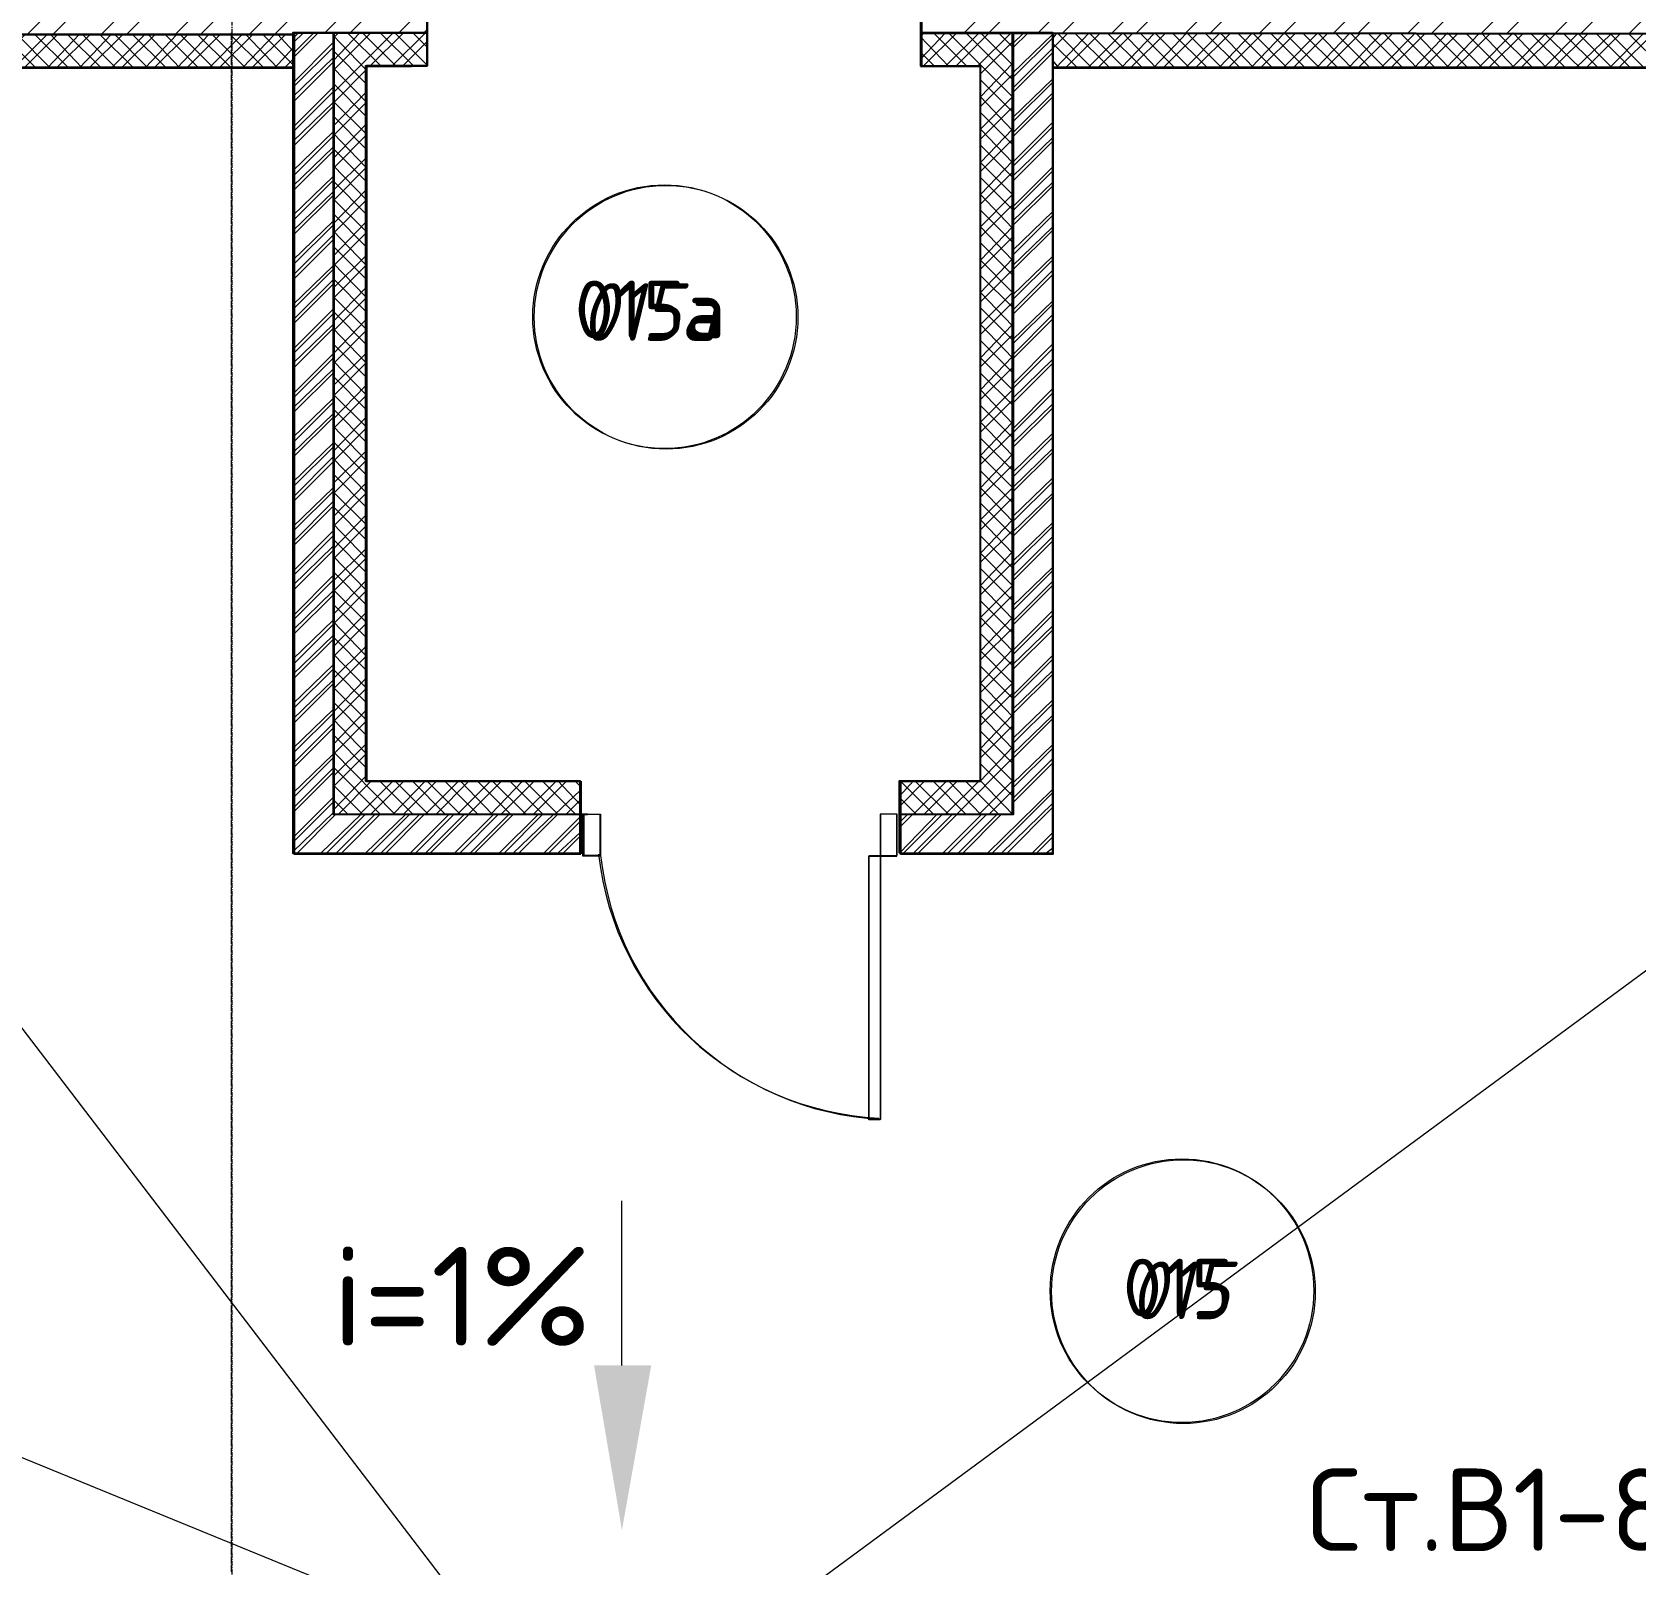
# Model space of a CAD drawing. Header units: millimetres. Extents: x -10178924 to 11692288, y -947381 to 58396.
# Drawn here: x 750201 to 755070, y -817862 to -813212 of the extents above; entities that cross this region are included whole.
import ezdxf

# ---------------------------------------------------------------- set-up
doc = ezdxf.new("R2010")
doc.units = ezdxf.units.MM
doc.linetypes.add('HIDDEN', pattern=[9.525, 6.35, -3.175])
doc.linetypes.add('осевая', pattern=[50.8, 31.75, -6.35, 6.35, -6.35])
for name, color, linetype in [('_надписи канализация', 7, 'Continuous'), ('PDF _PDF _Марки помещений', 5, 'Continuous'), ('PDF _Марки помещений', 5, 'Continuous'), ('PDF _Отделка СТЕН', 6, 'Continuous'), ('PDF _Стены.1', 7, 'Continuous')]:
    doc.layers.add(name, color=color, linetype=linetype)
for name, color, linetype, true_color in [('PDF _АР_Двери', 7, 'Continuous', 0x545454), ('PDF _Основная ГКЛ', 7, 'Continuous', 0x545454), ('PDF _Перегородки', 7, 'Continuous', 0x0037dd), ('PDF _Размеры осевые', 7, 'Continuous', 0x5d6970), ('PDF _штриховка', 7, 'Continuous', 0x95834a)]:
    doc.layers.add(name, color=color, linetype=linetype, true_color=true_color)
for name, color, linetype, lineweight in [('PDF _Разрезы', 7, 'Continuous', 9), ('PDF _Текст', 7, 'Continuous', 5), ('АР_Двери', 250, 'Continuous', 9), ('Основная ГКЛ', 250, 'Continuous', 9), ('Отделка СТЕН', 6, 'Continuous', 13), ('Перегородки', 162, 'Continuous', 9), ('Размеры осевые', 153, 'Continuous', 9), ('Стены.1', 7, 'Continuous', 25), ('ШТРИХОВКА', 252, 'Continuous', 15)]:
    doc.layers.add(name, color=color, linetype=linetype, lineweight=lineweight)
doc.styles.add('ISOCPEUR', font='isocpeui.ttf', dxfattribs={"width": 0.9})
doc.styles.add('PDF ISOCPEUR', font='isocpeur.ttf')
doc.styles.add('НТМ', font='isocpeur.ttf')
pattern_1 = [(315, (-17446.33, 108538.816), (49.39141, 49.39141), []), (45, (-17446.33, 108538.816), (-49.39141, 49.39141), [])]
pattern_2 = [(315, (-17286.356, 108542.884), (49.39141, 49.39141), []), (45, (-17286.356, 108542.884), (-49.39141, 49.39141), [])]

# ---------------------------------------------------------------- blocks, each defined once
blk = doc.blocks.new('A$C5282721b')
at = {"layer": 'Отделка СТЕН', "true_color": 0x000000, "transparency": 33554687}
h = blk.add_hatch(dxfattribs=at)
h.set_pattern_fill('ANSI37', color=18, scale=22, angle=-90)
h.set_pattern_definition(pattern_1)
h.paths.add_polyline_path([(26592.373, -32428.119), (25753.823, -32428.119), (17403.142, -32428.119), (17403.142, -38395.958), (26591.954, -38400.464), (26591.961, -38300.463), (17503.142, -38296.007), (17503.142, -32528.119), (25753.823, -32528.119), (26592.366, -32528.119)])
h.paths.add_polyline_path([(28638.33, -32428.119), (27792.557, -32428.119), (26592.373, -32428.119), (26592.366, -32528.119), (28638.33, -32528.119)])
h.paths.add_polyline_path([(36484.836, -38082.681), (36383.118, -38082.906), (36381.494, -38305.263), (26591.961, -38300.463), (26591.954, -38400.464), (36480.32, -38405.312)])
h = blk.add_hatch(dxfattribs=at)
h.set_pattern_fill('ANSI37', color=18, scale=22, angle=-90)
h.set_pattern_definition(pattern_2)
h.paths.add_polyline_path([(28758.33, -34794.051), (29508.33, -34794.051), (29508.33, -34694.051), (28858.33, -34694.051), (28858.33, -32524.051), (29042.101, -32524.051), (29042.101, -32424.051), (28758.33, -32424.051)])
h = blk.add_hatch(dxfattribs=at)
h.set_pattern_fill('ANSI37', color=18, scale=22, angle=-90)
h.set_pattern_definition(pattern_2)
h.paths.add_polyline_path([(30822.101, -32424.051), (30542.101, -32424.051), (30542.101, -32524.051), (30722.101, -32524.051), (30722.101, -34694.051), (30478.33, -34694.051), (30478.33, -34794.051), (30822.101, -34794.051)])
h = blk.add_hatch(dxfattribs=at)
h.set_pattern_fill('ANSI37', color=18, scale=22, angle=-90)
h.set_pattern_definition(pattern_1)
h.paths.add_polyline_path([(36563.99, -32428.119), (30942.101, -32424.051), (30942.101, -32528.119), (31158.355, -32528.119), (36462.577, -32528.119), (36411.001, -36204.675), (36511.011, -36204.675)])
h.paths.add_polyline_path([(36511.011, -36204.675), (36411.001, -36204.675), (36406.792, -36504.675), (36506.802, -36504.675)])
h.paths.add_polyline_path([(36506.802, -36504.675), (36406.792, -36504.675), (36402.584, -36804.675), (36502.594, -36804.675)])
h.paths.add_polyline_path([(36502.594, -36804.675), (36402.584, -36804.675), (36399.676, -37011.988), (36499.685, -37011.988)])
at = {"layer": 'Перегородки', "lineweight": 20, "true_color": 0x000000, "transparency": 33554687}
h = blk.add_hatch(dxfattribs=at)
h.set_pattern_fill('ANSI32', color=18, scale=10)
h.set_pattern_definition([(45, (-94745.8, -47252.78), (-67.35192, 67.35192), []), (45, (-94700.9, -47252.78), (-67.35192, 67.35192), [])])
h.paths.add_polyline_path([(28758.33, -32424.051), (28703.357, -32424.051)], flags=17)
h.paths.add_polyline_path([(30942.101, -34914.051), (30478.33, -34914.051), (30478.33, -34794.051), (30822.101, -34794.051), (30822.101, -32424.051), (30942.101, -32424.051)])
h.paths.add_polyline_path([(28638.33, -34914.051), (29508.33, -34914.051), (29508.33, -34794.051), (28758.33, -34794.051), (28758.33, -32424.051), (28638.33, -32424.051)])
at = {"layer": 'ШТРИХОВКА', "ltscale": 100, "true_color": 0x000000, "transparency": 33554687}
h = blk.add_hatch(dxfattribs=at)
h.set_pattern_fill('ANSI31', color=18, scale=50)
h.set_pattern_definition([(45, (-104060.72, 12739.44), (-112.2532, 112.2532), [])])
h.paths.add_polyline_path([(28819.385, -27909.346), (28259.391, -27912.252), (28288.13, -31868.119), (27792.557, -31868.119), (27792.557, -32428.119), (29042.101, -32424.051), (29042.101, -31868.119), (28848.144, -31868.119)])
h.paths.add_polyline_path([(28251.265, -26793.645), (28811.26, -26790.739), (28731.866, -15862.111), (28171.851, -15862.111)])
h = blk.add_hatch(dxfattribs=at)
h.set_pattern_fill('ANSI31', color=18, scale=50)
h.set_pattern_definition([(45, (-79853.19, 25128.16), (-112.2532, 112.2532), [])])
edge = h.paths.add_edge_path()
edge.add_line((36498.921, -37009.188), (36898.882, -37014.787))
edge.add_line((36898.882, -37014.787), (36964.029, -32428.119))
edge.add_line((36964.029, -32428.119), (37032.722, -32428.119))
edge.add_line((37032.722, -32428.119), (37032.722, -30586.036))
edge.add_line((37032.722, -30586.036), (38904.657, -30586.036))
edge.add_line((38904.657, -30586.036), (38902.425, -30898.17))
edge.add_line((38902.425, -30898.17), (39152.455, -30898.17))
edge.add_line((39152.455, -30898.17), (39154.793, -30586.036))
edge.add_line((39154.793, -30586.036), (41035.118, -30586.036))
edge.add_line((41035.118, -30586.036), (41035.118, -30412.839))
edge.add_line((41035.118, -30412.839), (41035.118, -30026.036))
edge.add_line((41035.118, -30026.036), (36472.722, -30026.036))
edge.add_line((36472.722, -30026.036), (36472.722, -31868.119))
edge.add_line((36472.722, -31868.119), (30542.101, -31868.119))
edge.add_line((30542.101, -31868.119), (30542.101, -32424.051))
edge.add_line((30542.101, -32424.051), (36563.99, -32428.119))
edge.add_line((36563.99, -32428.119), (36498.921, -37066.477))
h.paths.add_polyline_path([(25192.811, -31868.119), (17563.142, -31868.119), (17563.142, -30066.63), (12841.199, -30066.63), (12841.199, -31868.119), (7024.898, -31868.119), (7024.898, -31969.641), (7024.898, -32428.119), (13001.199, -32428.119), (13001.199, -38443.071), (10379.676, -38473.857), (10379.676, -38873.885), (13001.199, -38843.098), (13401.199, -38838.401), (13401.199, -32428.119), (13401.199, -30626.63), (17003.142, -30626.63), (17003.142, -32428.119), (17003.142, -38795.762), (36871.442, -38820.294), (36872.104, -38529.718), (36884.044, -38081.988), (36484.836, -38082.681), (36480.32, -38405.312), (17403.142, -38395.958), (17403.142, -32428.119), (25753.823, -32428.119), (25753.823, -31968.119)])
at = {"color": 18, "lineweight": 0, "ltscale": 100, "true_color": 0x000000, "transparency": 33554687}
for p, q in [((17503.142, -32528.119), (29114.197, -37278.249)), ((17503.142, -32528.119), (29114.197, -37278.249)), ((36462.577, -32528.119), (30014.197, -37278.249)), ((36462.577, -32528.119), (30014.197, -37278.249))]:
    blk.add_line(p, q, dxfattribs=at)
at = {"layer": '_надписи канализация', "linetype": 'ByBlock', "lineweight": 13, "transparency": 33554687}
blk.add_lwpolyline([(29556.862, -37724.846), (26752.134, -34058.249)], dxfattribs=at)
blk.add_lwpolyline([(29556.862, -37724.846), (26752.134, -34058.249)], dxfattribs=at)
at = {"layer": 'PDF _Марки помещений', "color": 18, "lineweight": 9, "true_color": 0x000000, "transparency": 33554687}
for centre in [(29767.187, -33286.294), (31337.635, -36242.572)]:
    blk.add_circle(centre, 400.064, dxfattribs=at)
at = {"layer": 'PDF _Разрезы', "color": 251, "lineweight": 9, "true_color": 0x636466, "transparency": 33554687}
blk.add_line((29633.255, -36466.624), (29633.255, -35967.088), dxfattribs=at)
at = {"layer": 'PDF _Разрезы', "transparency": 33554559}
blk.add_solid([(29633.255, -36966.161), (29722.156, -36466.624), (29548.588, -36466.624)], dxfattribs=at)
at = {"layer": 'АР_Двери', "color": 18, "true_color": 0x000000, "transparency": 33554687}
for points in [[(29568.33, -34919.051), (29518.33, -34919.051), (29518.33, -34794.051), (29568.33, -34794.051)], [(30418.33, -34919.051), (30468.33, -34919.051), (30468.33, -34794.051), (30418.33, -34794.051)], [(30418.33, -35719.051), (30383.33, -35719.051), (30383.33, -34919.051), (30418.33, -34919.051)]]:
    blk.add_lwpolyline(points, close=True, dxfattribs=at)
blk.add_arc((30462.366, -34820.7), 899.43, 186.277769, 267.19364, dxfattribs=at)
at = {"layer": 'Основная ГКЛ', "color": 18, "linetype": 'HIDDEN', "ltscale": 5, "true_color": 0x000000, "transparency": 33554687}
for p, q in [((29508.33, -34794.051), (29508.33, -34914.051)), ((30478.33, -34914.051), (30478.33, -34794.051))]:
    blk.add_line(p, q, dxfattribs=at)
at = {"layer": 'Размеры осевые', "color": 251, "linetype": 'осевая', "ltscale": 0.5, "transparency": 33554687}
blk.add_line((28450, -58512.867), (28450, -4812.867), dxfattribs=at)
at = {"layer": 'Стены.1', "color": 18, "ltscale": 0.1, "true_color": 0x000000, "transparency": 33554687}
for points in [[(29042.101, -31868.119), (29042.101, -32524.051), (29042.101, -32524.051)], [(30542.101, -31868.119), (30542.101, -32524.051)], [(29508.33, -34694.051), (29508.33, -34914.051)], [(30478.33, -34694.051), (30478.33, -34914.051)]]:
    blk.add_lwpolyline(points, dxfattribs=at)
at = {"layer": 'Стены.1', "color": 18, "linetype": 'Continuous', "true_color": 0x000000, "transparency": 33554687, "flags": 128}
for points in [[(27792.557, -32428.119), (28638.33, -32428.119)], [(30542.101, -32424.051), (36563.99, -32428.119)], [(25753.823, -32528.119), (28638.33, -32528.119)], [(28858.33, -32524.051), (28998.841, -32524.051)], [(30542.101, -32524.051), (30722.101, -32524.051)], [(30942.101, -32528.119), (36462.577, -32528.119)]]:
    blk.add_lwpolyline(points, dxfattribs=at)
at = {"layer": 'Стены.1', "color": 18, "ltscale": 50, "true_color": 0x000000, "transparency": 33554687}
for points in [[(29042.101, -32424.051), (28638.33, -32424.051), (28638.33, -34914.051), (29508.33, -34914.051)], [(28998.841, -32424.051), (28758.33, -32424.051), (28758.33, -34794.051), (29528.33, -34794.051)], [(30478.33, -34794.051), (30822.101, -34794.051), (30822.101, -32424.051), (30542.101, -32424.051)], [(30478.33, -34914.051), (30942.101, -34914.051), (30942.101, -32424.051), (30542.101, -32424.051)], [(29042.101, -32524.051), (28858.33, -32524.051), (28858.33, -34694.051), (29508.33, -34694.051)], [(30478.33, -34694.051), (30722.101, -34694.051), (30722.101, -32524.051)]]:
    blk.add_lwpolyline(points, dxfattribs=at)
at = {"layer": 'PDF _Марки помещений', "color": 18, "lineweight": 9, "true_color": 0x000000, "transparency": 33554687, "char_height": 175, "attachment_point": 7, "style": 'ISOCPEUR'}
for s, insert in [('015а', (29508.175, -33358.013)), ('015', (31174.661, -36326.287))]:
    blk.add_mtext(s, dxfattribs=dict(at, insert=insert))
at = {"layer": 'PDF _Текст', "color": 251, "lineweight": 0, "true_color": 0x636466, "transparency": 33554687, "style": 'НТМ'}
blk.add_text('i=1%%%', height=300, dxfattribs=at).set_placement((28753.529, -36406.777))

msp = doc.modelspace()

# ---------------------------------------------------------------- linework, layer by layer
at = {"layer": 'PDF _PDF _Марки помещений', "lineweight": 9}
for centre in [(752121.2, -814075.3), (753691.8, -817030.2)]:
    msp.add_circle(centre, 400, dxfattribs=at)
at = {"layer": 'PDF _АР_Двери', "lineweight": 9}
for points in [[(751924.4, -815711.5), (751873.6, -815711.5), (751873.6, -815584.5), (751924.4, -815584.5)], [(752775.3, -815711.5), (752826.1, -815711.5), (752826.1, -815584.5), (752775.3, -815584.5)], [(752775.3, -816511.6), (752741.4, -816511.6), (752741.4, -815711.5), (752775.3, -815711.5)]]:
    msp.add_lwpolyline(points, close=True, dxfattribs=at)
msp.add_arc((752815.4, -815607.7), 899.6, 186.2787, 267.1931, dxfattribs=at)
at = {"layer": 'PDF _Основная ГКЛ', "lineweight": 9}
for points in [[(751865.1, -815584.5), (751865.1, -815703)], [(752834.5, -815703), (752834.5, -815584.5)]]:
    msp.add_lwpolyline(points, dxfattribs=at)
at = {"layer": 'PDF _Отделка СТЕН', "lineweight": 13}
for points in [[(750146.3, -813319.6), (750247.9, -813218)], [(750154.8, -813218), (750256.4, -813319.6)], [(750247.9, -813319.6), (750345.3, -813218)], [(750256.4, -813218), (750353.8, -813319.6)], [(750345.3, -813319.6), (750442.7, -813218)], [(750353.8, -813218), (750455.4, -813319.6)], [(750442.7, -813319.6), (750544.3, -813218)], [(750451.1, -813218), (750552.7, -813319.6)], [(750544.3, -813319.6), (750641.6, -813218)], [(750552.8, -813218), (750650.1, -813319.6)], [(750641.7, -813319.6), (750739, -813218)], [(750650.1, -813218), (750751.7, -813319.6)], [(750739, -813319.6), (750840.6, -813218)], [(750747.5, -813218), (750849.1, -813319.6)], [(750840.6, -813319.6), (750938, -813218)], [(750849.1, -813218), (750946.5, -813319.6)], [(750938, -813319.6), (750993, -813260.3)], [(750946.5, -813218), (750993, -813268.8)], [(751115.8, -813298.4), (751196.2, -813213.8)], [(751115.8, -813395.8), (751297.8, -813213.8)], [(751115.8, -813222.2), (751213.2, -813323.8)], [(751204.7, -813213.8), (751306.3, -813315.4)], [(751293.6, -813315.4), (751395.2, -813213.8)], [(751302.1, -813213.8), (751399.4, -813311.1)], [(752898, -813294.2), (752974.2, -813213.8)], [(752898, -813226.5), (752982.7, -813315.4)], [(752974.2, -813315.4), (753075.8, -813213.8)], [(752982.7, -813213.8), (753177.4, -813408.5)], [(753071.6, -813315.4), (753173.2, -813213.8)], [(753080.1, -813213.8), (753177.4, -813311.1)], [(753300.2, -813230.7), (753312.9, -813213.8), (753418.7, -813319.6)], [(753308.7, -813319.6), (753410.3, -813213.8)], [(753406, -813319.6), (753511.9, -813213.8)], [(753410.3, -813213.8), (753516.1, -813319.6)], [(753507.6, -813319.6), (753609.2, -813213.8)], [(753511.9, -813213.8), (753613.5, -813319.6)], [(753605, -813319.6), (753706.6, -813213.8)], [(753609.2, -813213.8), (753715.1, -813319.6)], [(753702.4, -813319.6), (753808.2, -813213.8)], [(753706.6, -813213.8), (753812.4, -813319.6)], [(753804, -813319.6), (753905.6, -813213.8)], [(753808.2, -813213.8), (753909.8, -813319.6)], [(753901.3, -813319.6), (754002.9, -813213.8)], [(753905.6, -813213.8), (754011.4, -813319.6)], [(753998.7, -813319.6), (754104.5, -813213.8)], [(754002.9, -813213.8), (754108.8, -813319.6)], [(754100.3, -813319.6), (754201.9, -813213.8)], [(754104.5, -813213.8), (754206.1, -813319.6)], [(754197.7, -813319.6), (754299.3, -813213.8)], [(754201.9, -813213.8), (754307.7, -813319.6)], [(754295, -813319.6), (754400.9, -813213.8)], [(754303.5, -813213.8), (754405.1, -813319.6)], [(754396.6, -813319.6), (754498.2, -813213.8)], [(754400.9, -813213.8), (754502.5, -813319.6)], [(754494, -813319.6), (754595.6, -813213.8)], [(754498.2, -813213.8), (754604.1, -813319.6)], [(754591.4, -813319.6), (754697.2, -813213.8)], [(754599.8, -813213.8), (754701.4, -813319.6)], [(754693, -813319.6), (754794.6, -813218)], [(754697.2, -813213.8), (754798.8, -813319.6)], [(754790.3, -813319.6), (754891.9, -813218)], [(754794.6, -813218), (754900.4, -813319.6)], [(754887.7, -813319.6), (754993.5, -813218)], [(754896.2, -813218), (754997.8, -813319.6)], [(754989.3, -813319.6), (755090.9, -813218)], [(754993.5, -813218), (755095.1, -813319.6)], [(753177.4, -813306.9), (753080.1, -813408.5), (753177.4, -813510.1)], [(753300.2, -813298.4), (753317.1, -813319.6)], [(751115.8, -813319.6), (751213.2, -813421.2)], [(751395.2, -813315.4), (751399.4, -813311.1)], [(751115.8, -813497.4), (751213.2, -813395.8)], [(751115.8, -813421.2), (751213.2, -813518.6)], [(753177.4, -813408.5), (753080.1, -813505.9), (753177.4, -813607.5)], [(751115.8, -813594.8), (751213.2, -813493.2)], [(751115.8, -813518.6), (751213.2, -813620.2)], [(753177.4, -813505.9), (753080.1, -813607.5), (753177.4, -813704.8)], [(751115.8, -813692.1), (751213.2, -813594.8)], [(751115.8, -813615.9), (751213.2, -813717.5)], [(753177.4, -813603.2), (753080.1, -813704.8), (753177.4, -813806.4)], [(751115.8, -813793.7), (751213.2, -813692.2)], [(751115.8, -813717.5), (751213.2, -813814.9)], [(753177.4, -813704.8), (753080.1, -813802.2), (753177.4, -813903.8)], [(751115.8, -813891.1), (751213.2, -813789.5)], [(751115.8, -813814.9), (751213.2, -813916.5)], [(753177.4, -813802.2), (753080.1, -813903.8), (753177.4, -814001.2)], [(751115.8, -813988.5), (751213.2, -813891.1)], [(751115.8, -813912.3), (751213.2, -814013.9)], [(753177.4, -813899.6), (753080.1, -814001.2), (753177.4, -814102.8)], [(751115.8, -814090.1), (751213.2, -813988.5)], [(751115.8, -814013.9), (751213.2, -814111.2)], [(753177.4, -814001.2), (753080.1, -814098.5), (753177.4, -814200.1)], [(751115.8, -814187.5), (751213.2, -814085.9)], [(751115.8, -814111.2), (751213.2, -814212.8)], [(753177.4, -814098.6), (753080.1, -814200.2), (753177.4, -814297.5)], [(751115.8, -814284.8), (751213.2, -814187.5)], [(751115.8, -814208.6), (751213.2, -814310.2)], [(753177.4, -814195.9), (753080.1, -814297.5), (753177.4, -814399.1)], [(751115.8, -814386.4), (751213.2, -814284.8)], [(751115.8, -814310.2), (751213.2, -814407.6)], [(753177.4, -814297.5), (753080.1, -814394.9), (753177.4, -814496.5)], [(751115.8, -814483.8), (751213.2, -814382.2)], [(751115.8, -814407.6), (751213.2, -814509.2)], [(753177.4, -814394.9), (753080.1, -814496.5), (753177.4, -814593.8)], [(751115.8, -814581.2), (751213.2, -814483.8)], [(751115.8, -814505), (751213.2, -814606.5)], [(753177.4, -814492.3), (753080.1, -814593.9), (753177.4, -814695.4)], [(751115.8, -814682.8), (751213.2, -814581.2)], [(751115.8, -814606.6), (751213.2, -814703.9)], [(753177.4, -814593.9), (753080.1, -814691.2), (753177.4, -814792.8)], [(751115.8, -814780.1), (751213.2, -814678.5)], [(751115.8, -814703.9), (751213.2, -814805.5)], [(753177.4, -814691.2), (753080.1, -814792.8), (753177.4, -814890.2)], [(751115.8, -814877.5), (751213.2, -814780.1)], [(751115.8, -814801.3), (751213.2, -814902.9)], [(753177.4, -814788.6), (753080.1, -814890.2), (753177.4, -814991.8)], [(751115.8, -814979.1), (751213.2, -814877.5)], [(751115.8, -814902.9), (751213.2, -815000.3)], [(753177.4, -814890.2), (753080.1, -814987.6), (753177.4, -815089.2)], [(751115.8, -815076.5), (751213.2, -814974.9)], [(751115.8, -815000.3), (751213.2, -815101.9)], [(753177.4, -814987.6), (753080.1, -815089.2), (753177.4, -815186.5)], [(751115.8, -815173.8), (751213.2, -815076.5)], [(751115.8, -815097.6), (751213.2, -815199.2)], [(753177.4, -815084.9), (753080.1, -815186.5), (753177.4, -815288.1)], [(751115.8, -815275.4), (751213.2, -815173.8)], [(751115.8, -815199.2), (751213.2, -815296.6)], [(753177.4, -815186.5), (753080.1, -815283.9), (753177.4, -815385.5)], [(751115.8, -815372.8), (751213.2, -815271.2)], [(751115.8, -815296.6), (751213.2, -815398.2)], [(753177.4, -815283.9), (753080.1, -815385.5), (753177.4, -815482.9)], [(751115.8, -815470.2), (751213.2, -815372.8)], [(751115.8, -815394), (751302.1, -815584.5)], [(753177.4, -815381.3), (753080.1, -815482.9), (753177.4, -815584.5)], [(751115.8, -815571.8), (751213.2, -815470.2)], [(751115.8, -815495.6), (751204.7, -815584.5)], [(751196.2, -815584.5), (751297.8, -815482.9)], [(751297.8, -815584.5), (751395.2, -815482.9)], [(751302.1, -815482.9), (751403.7, -815584.5)], [(751395.2, -815584.5), (751496.8, -815482.9)], [(751399.4, -815482.9), (751501, -815584.5)], [(751492.6, -815584.5), (751594.2, -815482.9)], [(751501, -815482.9), (751598.4, -815584.5)], [(751594.2, -815584.5), (751691.5, -815482.9)], [(751598.4, -815482.9), (751700, -815584.5)], [(751691.5, -815584.5), (751793.1, -815482.9)], [(751695.8, -815482.9), (751797.4, -815584.5)], [(751797.4, -815482.9), (751865.1, -815554.8)], [(752834.5, -815529.4), (752876.9, -815482.9)], [(752876.9, -815584.5), (752978.5, -815482.9)], [(752881.1, -815482.9), (752982.7, -815584.5)], [(752974.2, -815584.5), (753075.8, -815482.9)], [(752982.7, -815482.9), (753080.1, -815584.5)], [(753075.8, -815584.5), (753177.4, -815482.9)], [(751788.9, -815584.5), (751865.1, -815512.5)], [(752834.5, -815533.7), (752885.3, -815584.5)], [(753173.2, -815584.5), (753177.4, -815580.2)]]:
    msp.add_lwpolyline(points, dxfattribs=at)
at = {"layer": 'PDF _Перегородки', "color": 5, "lineweight": 20}
for points in [[(750993, -813230.7), (751010, -813213.8)], [(750993, -813277.3), (751056.5, -813213.8)], [(750993, -813366.2), (751115.8, -813243.4)], [(753177.4, -813247.6), (753211.3, -813213.8)], [(753177.4, -813336.5), (753300.2, -813218)], [(753177.4, -813383.1), (753300.2, -813260.3)], [(750993, -813408.5), (751115.8, -813290)], [(753177.4, -813472), (753300.2, -813353.5)], [(750993, -813501.6), (751115.8, -813378.9)], [(753177.4, -813518.6), (753300.2, -813395.8)], [(750993, -813544), (751115.8, -813425.4)], [(753177.4, -813607.5), (753300.2, -813484.7)], [(750993, -813632.9), (751115.8, -813514.3)], [(753177.4, -813649.8), (753300.2, -813531.3)], [(750993, -813679.4), (751115.8, -813560.9)], [(750993, -813768.3), (751115.8, -813649.8)], [(753177.4, -813742.9), (753300.2, -813620.2)], [(750993, -813814.9), (751115.8, -813696.4)], [(753177.4, -813785.3), (753300.2, -813666.8)], [(750993, -813903.8), (751115.8, -813785.3)], [(753177.4, -813874.2), (753300.2, -813755.7)], [(750993, -813950.4), (751115.8, -813827.6)], [(753177.4, -813920.7), (753300.2, -813802.2)], [(753177.4, -814009.6), (753300.2, -813891.1)], [(750993, -814039.3), (751115.8, -813920.8)], [(753177.4, -814056.2), (753300.2, -813933.5)], [(750993, -814085.8), (751115.8, -813963.1)], [(753177.4, -814145.1), (753300.2, -814026.6)], [(750993, -814174.7), (751115.8, -814052)], [(753177.4, -814191.7), (753300.2, -814068.9)], [(750993, -814217.1), (751115.8, -814098.6)], [(753177.4, -814280.6), (753300.2, -814157.8)], [(750993, -814310.2), (751115.8, -814187.5)], [(750993, -814352.5), (751115.8, -814234)], [(753177.4, -814322.9), (753300.2, -814204.4)], [(750993, -814441.5), (751115.8, -814322.9)], [(753177.4, -814416.1), (753300.2, -814293.3)], [(750993, -814488), (751115.8, -814369.5)], [(753177.4, -814458.4), (753300.2, -814339.9)], [(753177.4, -814547.3), (753300.2, -814428.8)], [(750993, -814576.9), (751115.8, -814458.4)], [(753177.4, -814593.9), (753300.2, -814475.3)], [(750993, -814623.5), (751115.8, -814500.7)], [(753177.4, -814682.8), (753300.2, -814564.2)], [(750993, -814712.4), (751115.8, -814593.9)], [(753177.4, -814729.3), (753300.2, -814610.8)], [(750993, -814759), (751115.8, -814636.2)], [(753177.4, -814818.2), (753300.2, -814699.7)], [(750993, -814847.9), (751115.8, -814725.1)], [(753177.4, -814864.8), (753300.2, -814742)], [(750993, -814890.2), (751115.8, -814771.7)], [(750993, -814983.3), (751115.8, -814860.6)], [(753177.4, -814953.7), (753300.2, -814835.2)], [(750993, -815025.7), (751115.8, -814907.1)], [(753177.4, -815000.3), (753300.2, -814877.5)], [(750993, -815114.6), (751115.8, -814996)], [(753177.4, -815089.2), (753300.2, -814966.4)], [(753177.4, -815131.5), (753300.2, -815013)], [(750993, -815161.1), (751115.8, -815042.6)], [(753177.4, -815224.6), (753300.2, -815101.9)], [(750993, -815250), (751115.8, -815131.5)], [(753177.4, -815267), (753300.2, -815148.4)], [(750993, -815296.6), (751115.8, -815178.1)], [(753177.4, -815355.9), (753300.2, -815237.3)], [(750993, -815385.5), (751115.8, -815267)], [(753177.4, -815402.4), (753300.2, -815283.9)], [(750993, -815432.1), (751115.8, -815309.3)], [(750993, -815521), (751115.8, -815402.4)], [(753177.4, -815491.3), (753300.2, -815372.8)], [(750993, -815567.5), (751115.8, -815444.8)], [(753177.4, -815537.9), (753300.2, -815415.1)], [(750993, -815656.4), (751115.8, -815533.7)], [(753101.2, -815703), (753300.2, -815508.3)], [(750993, -815698.8), (751115.8, -815580.2)], [(751077.7, -815703), (751200.5, -815584.5)], [(751124.3, -815703), (751242.8, -815584.5)], [(751213.2, -815703), (751335.9, -815584.5)], [(751259.7, -815703), (751378.3, -815584.5)], [(751348.6, -815703), (751467.2, -815584.5)], [(751395.2, -815703), (751513.7, -815584.5)], [(751484.1, -815703), (751602.6, -815584.5)], [(751530.7, -815703), (751649.2, -815584.5)], [(751619.6, -815703), (751738.1, -815584.5)], [(751661.9, -815703), (751784.7, -815584.5)], [(751755, -815703), (751865.1, -815592.9)], [(752834.5, -815703), (752948.8, -815584.5)], [(752834.5, -815609.9), (752859.9, -815584.5)], [(752876.9, -815703), (752995.4, -815584.5)], [(752965.8, -815703), (753084.3, -815584.5)], [(753012.3, -815703), (753130.9, -815584.5)], [(753143.6, -815703), (753300.2, -815550.6)], [(751797.4, -815703), (751865.1, -815639.5)], [(753236.7, -815703), (753300.2, -815639.5)], [(753279, -815703), (753300.2, -815686.1)]]:
    msp.add_lwpolyline(points, dxfattribs=at)
at = {"layer": 'PDF _Размеры осевые', "lineweight": 9}
for points in [[(750806.8, -813234.9), (750806.8, -813218), (750806.8, -813213.8)], [(750806.8, -813260.3), (750806.8, -813243.4), (750806.8, -813239.2)], [(750806.8, -813285.7), (750806.8, -813268.8), (750806.8, -813264.6)], [(750806.8, -813311.1), (750806.8, -813294.2), (750806.8, -813290)], [(750806.8, -813336.5), (750806.8, -813319.6), (750806.8, -813315.4)], [(750806.8, -813361.9), (750806.8, -813345), (750806.8, -813340.8)], [(750806.8, -813387.3), (750806.8, -813370.4), (750806.8, -813366.2)], [(750806.8, -813412.7), (750806.8, -813395.8), (750806.8, -813391.6)], [(750806.8, -813438.1), (750806.8, -813421.2), (750806.8, -813417)], [(750806.8, -813463.5), (750806.8, -813446.6), (750806.8, -813442.4)], [(750806.8, -813488.9), (750806.8, -813472), (750806.8, -813467.8)], [(750806.8, -813514.3), (750806.8, -813497.4), (750806.8, -813493.2)], [(750806.8, -813539.7), (750806.8, -813522.8), (750806.8, -813518.6)], [(750806.8, -813565.1), (750806.8, -813548.2), (750806.8, -813544)], [(750806.8, -813590.5), (750806.8, -813573.6), (750806.8, -813569.4)], [(750806.8, -813615.9), (750806.8, -813599), (750806.8, -813594.8)], [(750806.8, -813641.3), (750806.8, -813624.4), (750806.8, -813620.2)], [(750806.8, -813666.7), (750806.8, -813649.8), (750806.8, -813645.6)], [(750806.8, -813692.1), (750806.8, -813675.2), (750806.8, -813671)], [(750806.8, -813717.5), (750806.8, -813700.6), (750806.8, -813696.4)], [(750806.8, -813742.9), (750806.8, -813726), (750806.8, -813721.8)], [(750806.8, -813768.3), (750806.8, -813751.4), (750806.8, -813747.2)], [(750806.8, -813793.7), (750806.8, -813776.8), (750806.8, -813772.6)], [(750806.8, -813819.1), (750806.8, -813802.2), (750806.8, -813798)], [(750806.8, -813844.5), (750806.8, -813827.6), (750806.8, -813823.4)], [(750806.8, -813869.9), (750806.8, -813853), (750806.8, -813848.8)], [(750806.8, -813895.3), (750806.8, -813878.4), (750806.8, -813874.2)], [(750806.8, -813920.7), (750806.8, -813903.8), (750806.8, -813899.6)], [(750806.8, -813946.1), (750806.8, -813929.2), (750806.8, -813925)], [(750806.8, -813971.5), (750806.8, -813954.6), (750806.8, -813950.4)], [(750806.8, -813996.9), (750806.8, -813980), (750806.8, -813975.8)], [(750806.8, -814022.3), (750806.8, -814005.4), (750806.8, -814001.2)], [(750806.8, -814047.7), (750806.8, -814030.8), (750806.8, -814026.6)], [(750806.8, -814073.1), (750806.8, -814056.2), (750806.8, -814052)], [(750806.8, -814098.5), (750806.8, -814081.6), (750806.8, -814077.4)], [(750806.8, -814123.9), (750806.8, -814107), (750806.8, -814102.8)], [(750806.8, -814149.3), (750806.8, -814132.4), (750806.8, -814128.2)], [(750806.8, -814174.7), (750806.8, -814157.8), (750806.8, -814153.6)], [(750806.8, -814200.2), (750806.8, -814183.2), (750806.8, -814179)], [(750806.8, -814225.5), (750806.8, -814208.6), (750806.8, -814204.4)], [(750806.8, -814250.9), (750806.8, -814234), (750806.8, -814229.8)], [(750806.8, -814276.3), (750806.8, -814259.4), (750806.8, -814255.2)], [(750806.8, -814301.8), (750806.8, -814284.8), (750806.8, -814280.6)], [(750806.8, -814327.2), (750806.8, -814310.2), (750806.8, -814306)], [(750806.8, -814352.5), (750806.8, -814335.6), (750806.8, -814331.4)], [(750806.8, -814378), (750806.8, -814361), (750806.8, -814356.8)], [(750806.8, -814403.4), (750806.8, -814386.4), (750806.8, -814382.2)], [(750806.8, -814428.8), (750806.8, -814411.8), (750806.8, -814407.6)], [(750806.8, -814454.2), (750806.8, -814437.2), (750806.8, -814433)], [(750806.8, -814479.6), (750806.8, -814462.6), (750806.8, -814458.4)], [(750806.8, -814505), (750806.8, -814488), (750806.8, -814483.8)], [(750806.8, -814530.4), (750806.8, -814513.4), (750806.8, -814509.2)], [(750806.8, -814555.8), (750806.8, -814538.8), (750806.8, -814534.6)], [(750806.8, -814581.2), (750806.8, -814564.2), (750806.8, -814560)], [(750806.8, -814606.6), (750806.8, -814589.6), (750806.8, -814585.4)], [(750806.8, -814632), (750806.8, -814615), (750806.8, -814610.8)], [(750806.8, -814657.4), (750806.8, -814640.4), (750806.8, -814636.2)], [(750806.8, -814682.8), (750806.8, -814665.8), (750806.8, -814661.6)], [(750806.8, -814708.2), (750806.8, -814691.2), (750806.8, -814687)], [(750806.8, -814733.6), (750806.8, -814716.6), (750806.8, -814712.4)], [(750806.8, -814759), (750806.8, -814742), (750806.8, -814737.8)], [(750806.8, -814784.4), (750806.8, -814767.4), (750806.8, -814763.2)], [(750806.8, -814809.8), (750806.8, -814792.8), (750806.8, -814788.6)], [(750806.8, -814835.2), (750806.8, -814818.2), (750806.8, -814814)], [(750806.8, -814860.6), (750806.8, -814843.6), (750806.8, -814839.4)], [(750806.8, -814886), (750806.8, -814869), (750806.8, -814864.8)], [(750806.8, -814911.4), (750806.8, -814894.4), (750806.8, -814890.2)], [(750806.8, -814936.8), (750806.8, -814919.8), (750806.8, -814915.6)], [(750806.8, -814962.2), (750806.8, -814945.2), (750806.8, -814941)], [(750806.8, -814987.6), (750806.8, -814970.6), (750806.8, -814966.4)], [(750806.8, -815013), (750806.8, -814996), (750806.8, -814991.8)], [(750806.8, -815038.4), (750806.8, -815021.4), (750806.8, -815017.2)], [(750806.8, -815063.8), (750806.8, -815046.8), (750806.8, -815042.6)], [(750806.8, -815089.2), (750806.8, -815072.2), (750806.8, -815068)], [(750806.8, -815114.6), (750806.8, -815097.6), (750806.8, -815093.4)], [(750806.8, -815140), (750806.8, -815123), (750806.8, -815118.8)], [(750806.8, -815165.4), (750806.8, -815148.4), (750806.8, -815144.2)], [(750806.8, -815190.8), (750806.8, -815173.8), (750806.8, -815169.6)], [(750806.8, -815216.2), (750806.8, -815199.2), (750806.8, -815195)], [(750806.8, -815241.6), (750806.8, -815224.6), (750806.8, -815220.4)], [(750806.8, -815267), (750806.8, -815250), (750806.8, -815245.8)], [(750806.8, -815292.4), (750806.8, -815275.4), (750806.8, -815271.2)], [(750806.8, -815317.8), (750806.8, -815300.8), (750806.8, -815296.6)], [(750806.8, -815343.2), (750806.8, -815326.2), (750806.8, -815322)], [(750806.8, -815368.6), (750806.8, -815351.6), (750806.8, -815347.4)], [(750806.8, -815394), (750806.8, -815377), (750806.8, -815372.8)], [(750806.8, -815419.4), (750806.8, -815402.4), (750806.8, -815398.2)], [(750806.8, -815444.8), (750806.8, -815427.8), (750806.8, -815423.6)], [(750806.8, -815470.2), (750806.8, -815453.2), (750806.8, -815449)], [(750806.8, -815495.6), (750806.8, -815478.6), (750806.8, -815474.4)], [(750806.8, -815521), (750806.8, -815504), (750806.8, -815499.8)], [(750806.8, -815546.4), (750806.8, -815529.4), (750806.8, -815525.2)], [(750806.8, -815571.8), (750806.8, -815554.8), (750806.8, -815550.6)], [(750806.8, -815597.2), (750806.8, -815580.2), (750806.8, -815576)], [(750806.8, -815622.6), (750806.8, -815605.6), (750806.8, -815601.4)], [(750806.8, -815648), (750806.8, -815631), (750806.8, -815626.8)], [(750806.8, -815673.4), (750806.8, -815656.4), (750806.8, -815652.2)], [(750806.8, -815698.8), (750806.8, -815681.8), (750806.8, -815677.6)], [(750806.8, -815724.2), (750806.8, -815707.2), (750806.8, -815703)], [(750806.8, -815749.6), (750806.8, -815732.6), (750806.8, -815728.4)], [(750806.8, -815775), (750806.8, -815758), (750806.8, -815753.8)], [(750806.8, -815800.4), (750806.8, -815783.4), (750806.8, -815779.2)], [(750806.8, -815825.8), (750806.8, -815808.8), (750806.8, -815804.6)], [(750806.8, -815851.2), (750806.8, -815834.2), (750806.8, -815830)], [(750806.8, -815876.6), (750806.8, -815859.6), (750806.8, -815855.4)], [(750806.8, -815902), (750806.8, -815885), (750806.8, -815880.8)], [(750806.8, -815927.4), (750806.8, -815910.4), (750806.8, -815906.2)], [(750806.8, -815952.8), (750806.8, -815935.8), (750806.8, -815931.6)], [(750806.8, -815978.2), (750806.8, -815961.2), (750806.8, -815957)], [(750806.8, -816003.6), (750806.8, -815986.6), (750806.8, -815982.4)], [(750806.8, -816029), (750806.8, -816012), (750806.8, -816007.8)], [(750806.8, -816054.4), (750806.8, -816037.4), (750806.8, -816033.2)], [(750806.8, -816079.8), (750806.8, -816062.8), (750806.8, -816058.6)], [(750806.8, -816105.2), (750806.8, -816088.2), (750806.8, -816084)], [(750806.8, -816130.6), (750806.8, -816113.6), (750806.8, -816109.4)], [(750806.8, -816156), (750806.8, -816139), (750806.8, -816134.8)], [(750806.8, -816181.4), (750806.8, -816164.4), (750806.8, -816160.2)], [(750806.8, -816206.8), (750806.8, -816189.8), (750806.8, -816185.6)], [(750806.8, -816232.2), (750806.8, -816215.2), (750806.8, -816211)], [(750806.8, -816257.6), (750806.8, -816240.6), (750806.8, -816236.4)], [(750806.8, -816283), (750806.8, -816266), (750806.8, -816261.8)], [(750806.8, -816308.4), (750806.8, -816291.4), (750806.8, -816287.2)], [(750806.8, -816333.8), (750806.8, -816316.8), (750806.8, -816312.6)], [(750806.8, -816359.2), (750806.8, -816342.2), (750806.8, -816338)], [(750806.8, -816384.6), (750806.8, -816367.6), (750806.8, -816363.4)], [(750806.8, -816410), (750806.8, -816393), (750806.8, -816388.8)], [(750806.8, -816435.4), (750806.8, -816418.4), (750806.8, -816414.2)], [(750806.8, -816460.8), (750806.8, -816443.8), (750806.8, -816439.6)], [(750806.8, -816486.2), (750806.8, -816469.2), (750806.8, -816465)], [(750806.8, -816511.6), (750806.8, -816494.6), (750806.8, -816490.4)], [(750806.8, -816537), (750806.8, -816520), (750806.8, -816515.8)], [(750806.8, -816562.4), (750806.8, -816545.4), (750806.8, -816541.2)], [(750806.8, -816587.8), (750806.8, -816570.8), (750806.8, -816566.6)], [(750806.8, -816613.2), (750806.8, -816596.2), (750806.8, -816592)], [(750806.8, -816638.6), (750806.8, -816621.6), (750806.8, -816617.4)], [(750806.8, -816664), (750806.8, -816647), (750806.8, -816642.8)], [(750806.8, -816689.4), (750806.8, -816672.4), (750806.8, -816668.2)], [(750806.8, -816714.8), (750806.8, -816697.8), (750806.8, -816693.6)], [(750806.8, -816740.2), (750806.8, -816723.2), (750806.8, -816719)], [(750806.8, -816765.6), (750806.8, -816748.6), (750806.8, -816744.4)], [(750806.8, -816791), (750806.8, -816774), (750806.8, -816769.8)], [(750806.8, -816816.4), (750806.8, -816799.4), (750806.8, -816795.2)], [(750806.8, -816841.8), (750806.8, -816824.8), (750806.8, -816820.6)], [(750806.8, -816867.2), (750806.8, -816850.2), (750806.8, -816846)], [(750806.8, -816892.6), (750806.8, -816875.6), (750806.8, -816871.4)], [(750806.8, -816918), (750806.8, -816901), (750806.8, -816896.8)], [(750806.8, -816943.4), (750806.8, -816926.4), (750806.8, -816922.2)], [(750806.8, -816968.8), (750806.8, -816951.8), (750806.8, -816947.6)], [(750806.8, -816994.2), (750806.8, -816977.2), (750806.8, -816973)], [(750806.8, -817019.6), (750806.8, -817002.6), (750806.8, -816998.4)], [(750806.8, -817045), (750806.8, -817028), (750806.8, -817023.8)], [(750806.8, -817070.4), (750806.8, -817053.4), (750806.8, -817049.2)], [(750806.8, -817095.8), (750806.8, -817078.8), (750806.8, -817074.6)], [(750806.8, -817121.2), (750806.8, -817104.2), (750806.8, -817100)], [(750806.8, -817146.6), (750806.8, -817129.6), (750806.8, -817125.4)], [(750806.8, -817172), (750806.8, -817155), (750806.8, -817150.8)], [(750806.8, -817197.4), (750806.8, -817180.4), (750806.8, -817176.2)], [(750806.8, -817222.8), (750806.8, -817205.8), (750806.8, -817201.6)], [(750806.8, -817248.2), (750806.8, -817231.2), (750806.8, -817227)], [(750806.8, -817273.6), (750806.8, -817256.6), (750806.8, -817252.4)], [(750806.8, -817299), (750806.8, -817282), (750806.8, -817277.8)], [(750806.8, -817324.4), (750806.8, -817307.4), (750806.8, -817303.2)], [(750806.8, -817349.8), (750806.8, -817332.8), (750806.8, -817328.6)], [(750806.8, -817375.2), (750806.8, -817358.2), (750806.8, -817354)], [(750806.8, -817400.6), (750806.8, -817383.6), (750806.8, -817379.4)], [(750806.8, -817426), (750806.8, -817409), (750806.8, -817404.8)], [(750806.8, -817451.4), (750806.8, -817434.4), (750806.8, -817430.2)], [(750806.8, -817476.8), (750806.8, -817459.8), (750806.8, -817455.6)], [(750806.8, -817502.2), (750806.8, -817485.2), (750806.8, -817481)], [(750806.8, -817527.6), (750806.8, -817510.6), (750806.8, -817506.4)], [(750806.8, -817553), (750806.8, -817536), (750806.8, -817531.8)], [(750806.8, -817578.4), (750806.8, -817561.4), (750806.8, -817557.2)], [(750806.8, -817603.8), (750806.8, -817586.8), (750806.8, -817582.6)], [(750806.8, -817629.2), (750806.8, -817612.2), (750806.8, -817608)], [(750806.8, -817654.6), (750806.8, -817637.6), (750806.8, -817633.4)], [(750806.8, -817680), (750806.8, -817663), (750806.8, -817658.8)], [(750806.8, -817705.4), (750806.8, -817688.4), (750806.8, -817684.2)], [(750806.8, -817730.8), (750806.8, -817713.8), (750806.8, -817709.6)], [(750806.8, -817756.2), (750806.8, -817739.2), (750806.8, -817735)], [(750806.8, -817781.6), (750806.8, -817764.6), (750806.8, -817760.4)], [(750806.8, -817807), (750806.8, -817790), (750806.8, -817785.8)], [(750806.8, -817832.4), (750806.8, -817815.4), (750806.8, -817811.2)], [(750806.8, -817857.8), (750806.8, -817840.8), (750806.8, -817836.6)], [(750806.8, -817883.2), (750806.8, -817866.2), (750806.8, -817862)]]:
    msp.add_lwpolyline(points, dxfattribs=at)
at = {"layer": 'PDF _Стены.1', "lineweight": 25}
for points in [[(751399.4, -812659.2), (751399.4, -813315.4)], [(752898, -812659.2), (752898, -813315.4)], [(750150.6, -813218), (750993, -813218)], [(751399.4, -813213.8), (750993, -813213.8), (750993, -815702.9), (751865.1, -815702.9), (751865.1, -815482.8)], [(751352.9, -813213.8), (751115.8, -813213.8), (751115.8, -815584.4), (751886.2, -815584.4)], [(752834.5, -815584.5), (753177.4, -815584.5), (753177.4, -813213.9), (752898, -813213.9)], [(752834.5, -815703), (753300.2, -815703), (753300.2, -813213.9), (752898, -813213.9)], [(752898, -813213.8), (758917.6, -813218)], [(748110.1, -813319.6), (750992.9, -813319.6)], [(751213.2, -813315.4), (751352.8, -813315.4)], [(751399.4, -813315.4), (751213.2, -813315.4), (751213.2, -815482.8), (751865.1, -815482.8)], [(752834.5, -815703), (752834.5, -815482.9), (753080.1, -815482.9), (753080.1, -813315.5)], [(752898, -813315.4), (753080.1, -813315.4)], [(753300.2, -813319.6), (758820.3, -813319.6)]]:
    msp.add_lwpolyline(points, dxfattribs=at)
at = {"layer": 'PDF _штриховка', "color": 251, "lineweight": 5, "true_color": 0x636466}
for points in [[(750264.9, -813218), (751200.4, -812282.5)], [(750489.2, -813218), (751204.7, -812502.6)], [(750713.6, -813218), (751272.4, -812659.2)], [(753105.5, -813213.8), (753660, -812659.2)], [(753329.8, -813213.8), (753884.4, -812659.2)], [(753554.2, -813213.8), (754108.8, -812659.2)], [(753778.6, -813213.8), (754337.4, -812659.2)], [(754002.9, -813213.8), (754561.7, -812659.2)], [(754227.3, -813213.8), (754786.1, -812659.2)], [(754451.7, -813213.8), (755010.5, -812659.2)], [(754676, -813218), (755234.8, -812659.2)], [(754900.4, -813218), (755459.2, -812659.2)], [(750938, -813218), (751399.4, -812756.6)], [(751166.6, -813213.8), (751399.4, -812981)], [(751391, -813213.8), (751399.4, -813205.3)]]:
    msp.add_lwpolyline(points, dxfattribs=at)

# ---------------------------------------------------------------- block references
msp.add_blockref('A$C5282721b', (722358.6, -780790.4))

# ---------------------------------------------------------------- texts
at = {"layer": 'PDF _Текст', "color": 5, "char_height": 175, "attachment_point": 4, "style": 'PDF ISOCPEUR'}
for s, insert in [('015а', (751848.2, -814053.1)), ('015', (753511.9, -817020.7))]:
    msp.add_mtext(s, dxfattribs=dict(at, insert=insert))
at = {"layer": 'PDF _Текст', "insert": (754070.7, -817728.7), "char_height": 249.994, "attachment_point": 4, "style": 'PDF ISOCPEUR'}
msp.add_mtext('Ст.В1-8 Ду20', dxfattribs=at)

doc.saveas('drawing.dxf')
